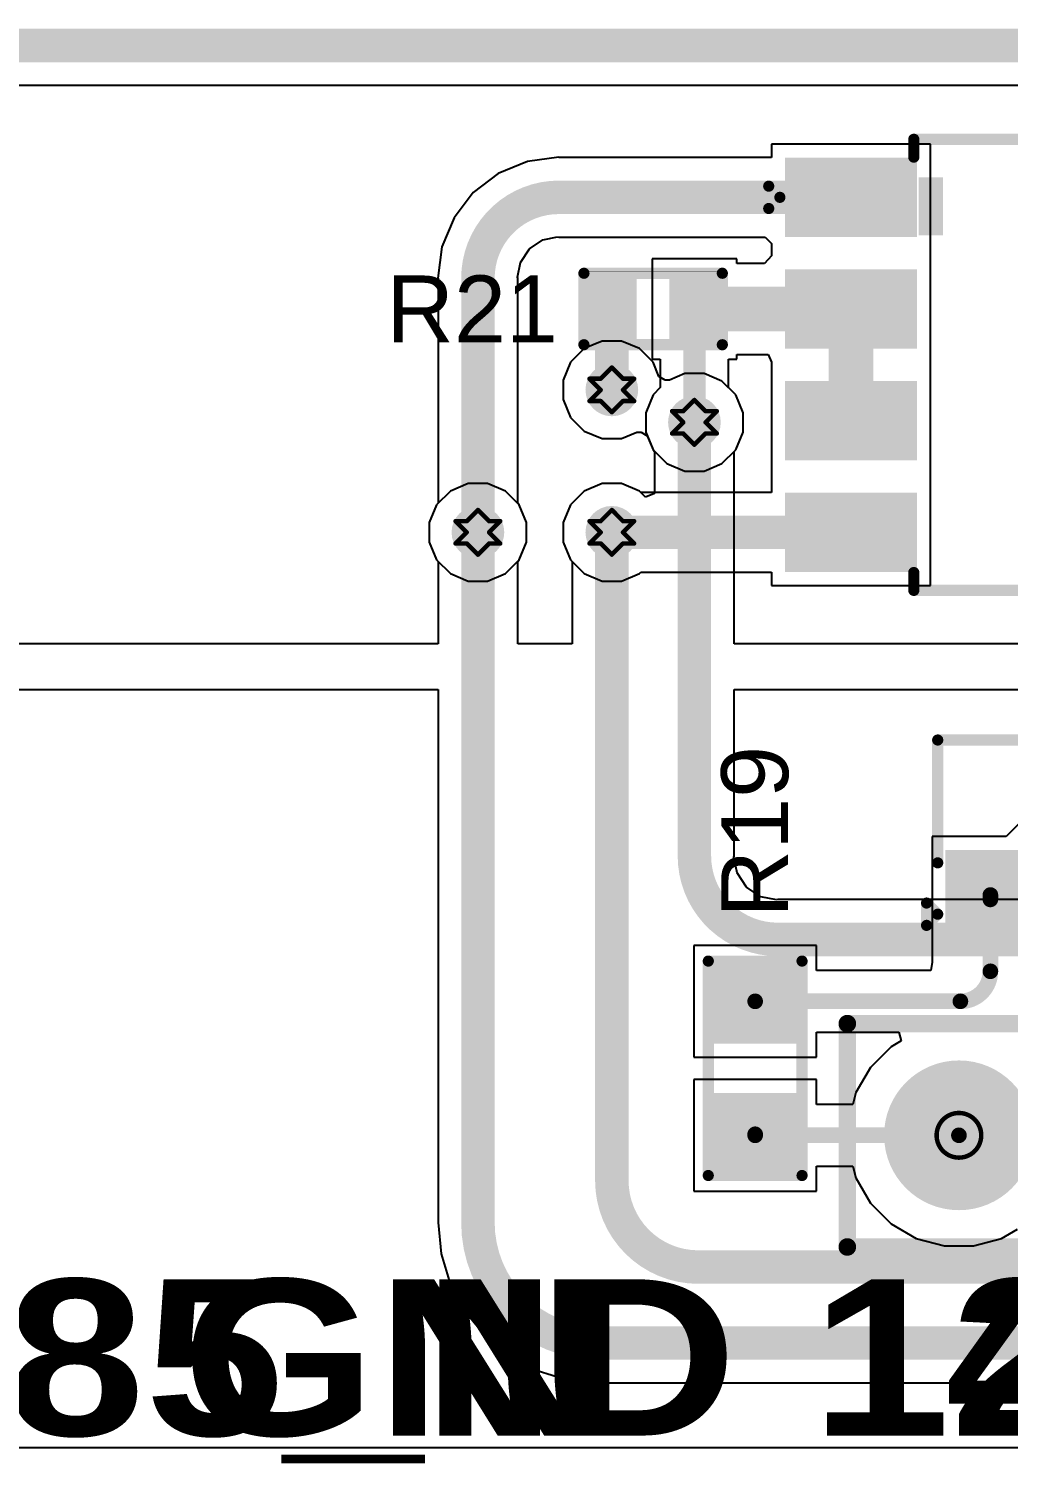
# Model space of a CAD drawing. Header units: inches. Extents: x -25 to 209, y 65 to 158.
# Drawn here: x 6.14 to 17.29, y 79.33 to 95.64 of the extents above; entities that cross this region are included whole.
import ezdxf

# ---------------------------------------------------------------- set-up
doc = ezdxf.new("R2010")
doc.units = ezdxf.units.IN
for name, color, linetype in [('Bottom Layer', 5, 'Continuous'), ('Bottom Solder', 6, 'Continuous'), ('Drill Drawing', 1, 'Continuous'), ('Multi-Layer', 9, 'Continuous'), ('Pad Holes', 156, 'Continuous'), ('Top Layer', 1, 'Continuous'), ('Top Overlay', 2, 'Continuous'), ('Top Paste', 8, 'Continuous'), ('Top Solder', 216, 'Continuous'), ('Via Holes', 16, 'Continuous')]:
    doc.layers.add(name, color=color, linetype=linetype)
doc.styles.add('Arial', font='', dxfattribs={"height": 0.2})
doc.styles.add('Arial Black_Bold', font='', dxfattribs={"height": 0.2})
doc.styles.get('Arial').set_extended_font_data('Arial')
doc.styles.get('Arial Black_Bold').set_extended_font_data('Arial Black', bold=True)

# ---------------------------------------------------------------- blocks, each defined once
blk = doc.blocks.new('SOP_8_17')
at = {"layer": 'Top Layer'}
for points in [[(-3.39999955, 2.25500057), (-2.09999961, 2.25500057), (-2.09999961, 1.55499943), (-3.39999955, 1.55499943)], [(2.09999961, 2.25500057), (3.39999955, 2.25500057), (3.39999955, 1.55499943), (2.09999961, 1.55499943)], [(-3.39999955, 0.98500057), (-2.09999961, 0.98500057), (-2.09999961, 0.28499943), (-3.39999955, 0.28499943)], [(2.09999961, 0.98500057), (3.39999955, 0.98500057), (3.39999955, 0.28499943), (2.09999961, 0.28499943)], [(-3.39999955, -0.28499943), (-2.09999961, -0.28499943), (-2.09999961, -0.98500057), (-3.39999955, -0.98500057)], [(2.09999961, -0.28499943), (3.39999955, -0.28499943), (3.39999955, -0.98500057), (2.09999961, -0.98500057)], [(-3.39999955, -1.55499943), (-2.09999961, -1.55499943), (-2.09999961, -2.25500057), (-3.39999955, -2.25500057)], [(2.09999961, -1.55499943), (3.39999955, -1.55499943), (3.39999955, -2.25500057), (2.09999961, -2.25500057)]]:
    blk.add_hatch(color=1, dxfattribs=at).paths.add_polyline_path(points)
at = {"layer": 'Top Overlay'}
blk.add_hatch(color=2, dxfattribs=at).paths.add_polyline_path([(-1.98120254, 1.4732), (-1.70180254, 1.4732), (-1.70180254, 2.1336), (-1.98120254, 2.1336)])
at = {"layer": 'Top Paste'}
for points in [[(-3.39999955, 2.25500057), (-2.09999961, 2.25500057), (-2.09999961, 1.55499943), (-3.39999955, 1.55499943)], [(2.09999961, 2.25500057), (3.39999955, 2.25500057), (3.39999955, 1.55499943), (2.09999961, 1.55499943)], [(-3.39999955, 0.98500057), (-2.09999961, 0.98500057), (-2.09999961, 0.28499943), (-3.39999955, 0.28499943)], [(2.09999961, 0.98500057), (3.39999955, 0.98500057), (3.39999955, 0.28499943), (2.09999961, 0.28499943)], [(-3.39999955, -0.28499943), (-2.09999961, -0.28499943), (-2.09999961, -0.98500057), (-3.39999955, -0.98500057)], [(2.09999961, -0.28499943), (3.39999955, -0.28499943), (3.39999955, -0.98500057), (2.09999961, -0.98500057)], [(-3.39999955, -1.55499943), (-2.09999961, -1.55499943), (-2.09999961, -2.25500057), (-3.39999955, -2.25500057)], [(2.09999961, -1.55499943), (3.39999955, -1.55499943), (3.39999955, -2.25500057), (2.09999961, -2.25500057)]]:
    blk.add_hatch(color=8, dxfattribs=at).paths.add_polyline_path(points)
at = {"layer": 'Top Solder'}
for points in [[(-3.501599549999999, 2.35660057), (-1.99839961, 2.35660057), (-1.99839961, 1.45339943), (-3.501599549999999, 1.45339943)], [(1.99839961, 2.35660057), (3.501599549999999, 2.35660057), (3.501599549999999, 1.45339943), (1.99839961, 1.45339943)], [(-3.501599549999999, 1.08660057), (-1.99839961, 1.08660057), (-1.99839961, 0.18339943), (-3.501599549999999, 0.18339943)], [(1.99839961, 1.08660057), (3.501599549999999, 1.08660057), (3.501599549999999, 0.18339943), (1.99839961, 0.18339943)], [(-3.501599549999999, -0.18339943), (-1.99839961, -0.18339943), (-1.99839961, -1.08660057), (-3.501599549999999, -1.08660057)], [(1.99839961, -0.18339943), (3.501599549999999, -0.18339943), (3.501599549999999, -1.08660057), (1.99839961, -1.08660057)], [(-3.501599549999999, -1.45339943), (-1.99839961, -1.45339943), (-1.99839961, -2.35660057), (-3.501599549999999, -2.35660057)], [(1.99839961, -1.45339943), (3.501599549999999, -1.45339943), (3.501599549999999, -2.35660057), (1.99839961, -2.35660057)]]:
    blk.add_hatch(color=216, dxfattribs=at).paths.add_polyline_path(points)
at = {"layer": 'Top Overlay', "const_width": 0.127}
for points in [[(-2.03559918, 2.5654), (2.02840082, 2.5654)], [(-2.03559918, 2.3622), (-2.03559918, 2.5654)], [(2.02840082, 2.3622), (2.02840082, 2.5654)], [(-3.68659918, 2.032), (-3.55959918, 1.90500254)], [(-3.68659918, 1.778), (-3.68659918, 2.032)], [(-3.68659918, 1.778), (-3.55959918, 1.90500254)], [(-2.03559918, -2.5654), (-2.03559918, -2.3622)], [(2.02840082, -2.5654), (2.02840082, -2.3622)], [(-2.03559918, -2.5654), (2.02840082, -2.5654)]]:
    blk.add_lwpolyline(points, dxfattribs=at)
at = {"layer": 'Top Overlay', "const_width": 0.0635}
for points in [[(-2.06734918, 2.5654, 1), (-2.00384918, 2.5654, 1)], [(-2.06734918, 2.5654, 1), (-2.00384918, 2.5654, 1)], [(1.99665082, 2.5654, 1), (2.06015082, 2.5654, 1)], [(1.99665082, 2.5654, 1), (2.06015082, 2.5654, 1)], [(-2.06734918, 2.3622, 1), (-2.00384918, 2.3622, 1)], [(1.99665082, 2.3622, 1), (2.06015082, 2.3622, 1)], [(-3.71834918, 2.032, 1), (-3.65484918, 2.032, 1)], [(-3.71834918, 2.032, 1), (-3.65484918, 2.032, 1)], [(-3.59134918, 1.90500254, 1), (-3.52784918, 1.90500254, 1)], [(-3.59134918, 1.90500254, 1), (-3.52784918, 1.90500254, 1)], [(-3.71834918, 1.778, 1), (-3.65484918, 1.778, 1)], [(-3.71834918, 1.778, 1), (-3.65484918, 1.778, 1)], [(-2.06734918, -2.3622, 1), (-2.00384918, -2.3622, 1)], [(1.99665082, -2.3622, 1), (2.06015082, -2.3622, 1)], [(-2.06734918, -2.5654, 1), (-2.00384918, -2.5654, 1)], [(-2.06734918, -2.5654, 1), (-2.00384918, -2.5654, 1)], [(1.99665082, -2.5654, 1), (2.06015082, -2.5654, 1)], [(1.99665082, -2.5654, 1), (2.06015082, -2.5654, 1)]]:
    blk.add_lwpolyline(points, format="xyb", close=True, dxfattribs=at)
blk = doc.blocks.new('R___0402_37')
at = {"layer": 'Top Layer'}
for points in [[(-0.6985, -0.3175), (-0.6985, 0.3175), (-0.2412999999999999, 0.3175), (-0.2413, -0.3175)], [(0.24130254, -0.3175), (0.24130254, 0.3175), (0.6985025399999999, 0.3175), (0.6985025399999999, -0.3175)]]:
    blk.add_hatch(color=1, dxfattribs=at).paths.add_polyline_path(points)
at = {"layer": 'Top Paste'}
for points in [[(-0.6985, -0.3175), (-0.6985, 0.3175), (-0.2412999999999999, 0.3175), (-0.2413, -0.3175)], [(0.24130254, -0.3175), (0.24130254, 0.3175), (0.6985025399999999, 0.3175), (0.6985025399999999, -0.3175)]]:
    blk.add_hatch(color=8, dxfattribs=at).paths.add_polyline_path(points)
at = {"layer": 'Top Solder'}
for points in [[(-0.75350116, -0.37250116), (-0.75350116, 0.37250116), (-0.1862988399999999, 0.37250116), (-0.18629884, -0.37250116)], [(0.18630138, -0.37250116), (0.18630138, 0.37250116), (0.7535037, 0.37250116), (0.7535037, -0.37250116)]]:
    blk.add_hatch(color=216, dxfattribs=at).paths.add_polyline_path(points)
at = {"layer": 'Top Overlay'}
for points, const_width in [([(0.7874, 0.4064), (-0.7874, 0.4064)], 0.127), ([(-0.7874, 0.4064), (-0.7874, -0.4064)], 0.127), ([(0.7874, 0.4064), (0.7874, -0.4064)], 0.127), ([(0.7874, -0.4064), (-0.7874, -0.4064)], 0.127), ([(0.8128, -0.4318), (-0.8127974599999999, -0.4318)], 0.0032258)]:
    blk.add_lwpolyline(points, dxfattribs=dict(at, const_width=const_width))
for points, const_width in [([(-0.8191499999999999, 0.4064, 1), (-0.7556499999999999, 0.4064, 1)], 0.0635), ([(-0.8191499999999999, 0.4064, 1), (-0.7556499999999999, 0.4064, 1)], 0.0635), ([(0.7556499999999999, 0.4064, 1), (0.8191499999999999, 0.4064, 1)], 0.0635), ([(0.7556499999999999, 0.4064, 1), (0.8191499999999999, 0.4064, 1)], 0.0635), ([(-0.8191499999999999, -0.4064, 1), (-0.7556499999999999, -0.4064, 1)], 0.0635), ([(-0.8191499999999999, -0.4064, 1), (-0.7556499999999999, -0.4064, 1)], 0.0635), ([(-0.8136026399999999, -0.4318, 1), (-0.81199228, -0.4318, 1)], 0.0016129), ([(0.7556499999999999, -0.4064, 1), (0.8191499999999999, -0.4064, 1)], 0.0635), ([(0.7556499999999999, -0.4064, 1), (0.8191499999999999, -0.4064, 1)], 0.0635), ([(0.8119948199999999, -0.4318, 1), (0.81360518, -0.4318, 1)], 0.0016129)]:
    blk.add_lwpolyline(points, format="xyb", close=True, dxfattribs=dict(at, const_width=const_width))
blk = doc.blocks.new('R___0603_39')
at = {"layer": 'Top Layer'}
for points in [[(-0.3809999999999999, 0.4445), (-0.3809999999999999, -0.4445), (-1.143, -0.4445), (-1.143, 0.4445)], [(1.143, 0.4445), (1.143, -0.4445), (0.3809999999999999, -0.4445), (0.3809999999999999, 0.4445)]]:
    blk.add_hatch(color=1, dxfattribs=at).paths.add_polyline_path(points)
at = {"layer": 'Top Paste'}
for points in [[(-0.3809999999999999, 0.4445), (-0.3809999999999999, -0.4445), (-1.143, -0.4445), (-1.143, 0.4445)], [(1.143, 0.4445), (1.143, -0.4445), (0.3809999999999999, -0.4445), (0.3809999999999999, 0.4445)]]:
    blk.add_hatch(color=8, dxfattribs=at).paths.add_polyline_path(points)
at = {"layer": 'Top Solder'}
for points in [[(-0.2794, 0.5460999999999999), (-0.2794, -0.5460999999999999), (-1.2446, -0.5460999999999999), (-1.2446, 0.5460999999999999)], [(1.2446, 0.5460999999999999), (1.2446, -0.5460999999999999), (0.2794, -0.5460999999999999), (0.2794, 0.5460999999999999)]]:
    blk.add_hatch(color=216, dxfattribs=at).paths.add_polyline_path(points)
at = {"layer": 'Top Overlay', "const_width": 0.127}
for points in [[(1.2192, 0.5334), (-1.2192, 0.5334)], [(-1.2192, -0.5334), (-1.2192, 0.5334)], [(1.2192, -0.5334), (1.2192, 0.5334)], [(1.2192, -0.5334), (-1.2192, -0.5334)]]:
    blk.add_lwpolyline(points, dxfattribs=at)
at = {"layer": 'Top Overlay', "const_width": 0.0635}
for points in [[(-1.25095, 0.5334, 1), (-1.18745, 0.5334, 1)], [(-1.25095, 0.5334, 1), (-1.18745, 0.5334, 1)], [(1.18745, 0.5334, 1), (1.25095, 0.5334, 1)], [(1.18745, 0.5334, 1), (1.25095, 0.5334, 1)], [(-1.25095, -0.5334, 1), (-1.18745, -0.5334, 1)], [(-1.25095, -0.5334, 1), (-1.18745, -0.5334, 1)], [(1.18745, -0.5334, 1), (1.25095, -0.5334, 1)], [(1.18745, -0.5334, 1), (1.25095, -0.5334, 1)]]:
    blk.add_lwpolyline(points, format="xyb", close=True, dxfattribs=at)
blk = doc.blocks.new('HDR1X2__63')
at = {"layer": 'Bottom Layer'}
blk.add_hatch(color=5, dxfattribs=at).paths.add_polyline_path([(-0.74999977, 0.74999977), (0.74999977, 0.74999977), (0.74999977, -0.74999977), (-0.74999977, -0.74999977)])
h = blk.add_hatch(color=5, dxfattribs=at)
edge = h.paths.add_edge_path()
edge.add_arc((2.54, 0), 0.7499985, 0, 360)
at = {"layer": 'Bottom Solder'}
blk.add_hatch(color=6, dxfattribs=at).paths.add_polyline_path([(-0.85159977, 0.85159977), (0.85159977, 0.85159977), (0.85159977, -0.85159977), (-0.85159977, -0.85159977)])
h = blk.add_hatch(color=6, dxfattribs=at)
edge = h.paths.add_edge_path()
edge.add_arc((2.54, 0), 0.8515985, 0, 360)
at = {"layer": 'Multi-Layer'}
blk.add_hatch(color=9, dxfattribs=at).paths.add_polyline_path([(-0.74999977, 0.74999977), (0.74999977, 0.74999977), (0.74999977, -0.74999977), (-0.74999977, -0.74999977)])
h = blk.add_hatch(color=9, dxfattribs=at)
edge = h.paths.add_edge_path()
edge.add_arc((2.54, 0), 0.7499985, 0, 360)
at = {"layer": 'Pad Holes'}
h = blk.add_hatch(color=7, dxfattribs=at)
edge = h.paths.add_edge_path()
edge.add_arc((0, 0), 0.4499991, 0, 360)
h = blk.add_hatch(color=7, dxfattribs=at)
edge = h.paths.add_edge_path()
edge.add_arc((2.54, 0), 0.4499991, 0, 360)
at = {"layer": 'Top Layer'}
blk.add_hatch(color=1, dxfattribs=at).paths.add_polyline_path([(-0.74999977, 0.74999977), (0.74999977, 0.74999977), (0.74999977, -0.74999977), (-0.74999977, -0.74999977)])
h = blk.add_hatch(color=1, dxfattribs=at)
edge = h.paths.add_edge_path()
edge.add_arc((2.54, 0), 0.7499985, 0, 360)
at = {"layer": 'Top Solder'}
blk.add_hatch(color=216, dxfattribs=at).paths.add_polyline_path([(-0.85159977, 0.85159977), (0.85159977, 0.85159977), (0.85159977, -0.85159977), (-0.85159977, -0.85159977)])
h = blk.add_hatch(color=216, dxfattribs=at)
edge = h.paths.add_edge_path()
edge.add_arc((2.54, 0), 0.8515985, 0, 360)
at = {"layer": 'Top Overlay', "const_width": 0.1999996}
for points in [[(3.81, 1.27), (-1.27, 1.27)], [(-1.27, 1.27), (-1.27, -1.27)], [(3.81, 1.27), (3.81, -1.27)], [(3.81, -1.27), (-1.27, -1.27)]]:
    blk.add_lwpolyline(points, dxfattribs=at)
at = {"layer": 'Top Overlay', "const_width": 0.0999998}
for points in [[(-1.3199999, 1.27, 1), (-1.2200001, 1.27, 1)], [(-1.3199999, 1.27, 1), (-1.2200001, 1.27, 1)], [(3.7600001, 1.27, 1), (3.8599999, 1.27, 1)], [(3.7600001, 1.27, 1), (3.8599999, 1.27, 1)], [(-1.3199999, -1.27, 1), (-1.2200001, -1.27, 1)], [(-1.3199999, -1.27, 1), (-1.2200001, -1.27, 1)], [(3.7600001, -1.27, 1), (3.8599999, -1.27, 1)], [(3.7600001, -1.27, 1), (3.8599999, -1.27, 1)]]:
    blk.add_lwpolyline(points, format="xyb", close=True, dxfattribs=at)
blk = doc.blocks.new('SOT_23_66')
at = {"layer": 'Top Layer'}
for points in [[(-0.41000045, 1.46000089), (0.41000045, 1.46000089), (0.41000045, 0.54000019), (-0.41000045, 0.54000019)], [(-1.36000109, -0.54000019), (-0.54000019, -0.54000019), (-0.54000019, -1.46000089), (-1.36000109, -1.46000089)], [(0.54000019, -0.54000019), (1.36000109, -0.54000019), (1.36000109, -1.46000089), (0.54000019, -1.46000089)]]:
    blk.add_hatch(color=1, dxfattribs=at).paths.add_polyline_path(points)
at = {"layer": 'Top Paste'}
for points in [[(-0.41000045, 1.46000089), (0.41000045, 1.46000089), (0.41000045, 0.54000019), (-0.41000045, 0.54000019)], [(-1.36000109, -0.54000019), (-0.54000019, -0.54000019), (-0.54000019, -1.46000089), (-1.36000109, -1.46000089)], [(0.54000019, -0.54000019), (1.36000109, -0.54000019), (1.36000109, -1.46000089), (0.54000019, -1.46000089)]]:
    blk.add_hatch(color=8, dxfattribs=at).paths.add_polyline_path(points)
at = {"layer": 'Top Solder'}
for points in [[(-0.51160045, 1.56160089), (0.51160045, 1.56160089), (0.51160045, 0.43840019), (-0.51160045, 0.43840019)], [(-1.46160109, -0.43840019), (-0.43840019, -0.43840019), (-0.43840019, -1.56160089), (-1.46160109, -1.56160089)], [(0.43840019, -0.43840019), (1.46160109, -0.43840019), (1.46160109, -1.56160089), (0.43840019, -1.56160089)]]:
    blk.add_hatch(color=216, dxfattribs=at).paths.add_polyline_path(points)
at = {"layer": 'Top Overlay', "const_width": 0.127}
for points in [[(-1.5494, -0.5841999999999999), (-1.5494, 0.8128)], [(-1.5494, 0.8128), (-0.5588, 0.8128)], [(0.5588, 0.8128), (1.5494, 0.8128)], [(1.5494, -0.5841999999999999), (1.5494, 0.8128)], [(-0.3302, -0.7874), (0.3302, -0.7874)], [(-1.6764, -1.0414), (-1.5494, -1.1684)], [(-1.6764, -1.2954), (-1.6764, -1.0414)], [(-1.6764, -1.2954), (-1.5494, -1.1684)]]:
    blk.add_lwpolyline(points, dxfattribs=at)
at = {"layer": 'Top Overlay', "const_width": 0.0635}
for points in [[(-1.58115, 0.8128, 1), (-1.51765, 0.8128, 1)], [(-1.58115, 0.8128, 1), (-1.51765, 0.8128, 1)], [(-0.5905499999999999, 0.8128, 1), (-0.52705, 0.8128, 1)], [(0.52705, 0.8128, 1), (0.5905499999999999, 0.8128, 1)], [(1.51765, 0.8128, 1), (1.58115, 0.8128, 1)], [(1.51765, 0.8128, 1), (1.58115, 0.8128, 1)], [(-1.58115, -0.5841999999999999, 1), (-1.51765, -0.5841999999999999, 1)], [(1.51765, -0.5841999999999999, 1), (1.58115, -0.5841999999999999, 1)], [(-0.36195, -0.7874, 1), (-0.29845, -0.7874, 1)], [(0.29845, -0.7874, 1), (0.36195, -0.7874, 1)], [(-1.70815, -1.0414, 1), (-1.64465, -1.0414, 1)], [(-1.70815, -1.0414, 1), (-1.64465, -1.0414, 1)], [(-1.58115, -1.1684, 1), (-1.51765, -1.1684, 1)], [(-1.58115, -1.1684, 1), (-1.51765, -1.1684, 1)], [(-1.70815, -1.2954, 1), (-1.64465, -1.2954, 1)], [(-1.70815, -1.2954, 1), (-1.64465, -1.2954, 1)]]:
    blk.add_lwpolyline(points, format="xyb", close=True, dxfattribs=at)

msp = doc.modelspace()

# ---------------------------------------------------------------- hatches: boundary and pattern name
at = {"layer": 'Bottom Layer'}
h = msp.add_hatch(color=5, dxfattribs=at)
edge = h.paths.add_edge_path()
edge.add_arc((12.77619746, 91.53598659999999), 0.2999994, 0, 360)
h = msp.add_hatch(color=5, dxfattribs=at)
edge = h.paths.add_edge_path()
edge.add_arc((13.71593904, 91.16670108), 0.2999994, 0, 360)
h = msp.add_hatch(color=5, dxfattribs=at)
edge = h.paths.add_edge_path()
edge.add_arc((11.2522, 89.91598476), 0.2999994, 0, 360)
h = msp.add_hatch(color=5, dxfattribs=at)
edge = h.paths.add_edge_path()
edge.add_arc((12.7762, 89.916), 0.2999994, 0, 360)
at = {"layer": 'Top Layer'}
h = msp.add_hatch(color=1, dxfattribs=at)
edge = h.paths.add_edge_path()
edge.add_arc((12.77619746, 91.53598659999999), 0.2999994, 0, 360)
h = msp.add_hatch(color=1, dxfattribs=at)
edge = h.paths.add_edge_path()
edge.add_arc((13.71593904, 91.16670108), 0.2999994, 0, 360)
h = msp.add_hatch(color=1, dxfattribs=at)
edge = h.paths.add_edge_path()
edge.add_arc((11.2522, 89.91598476), 0.2999994, 0, 360)
h = msp.add_hatch(color=1, dxfattribs=at)
edge = h.paths.add_edge_path()
edge.add_arc((12.7762, 89.916), 0.2999994, 0, 360)
at = {"layer": 'Via Holes'}
h = msp.add_hatch(color=7, dxfattribs=at)
edge = h.paths.add_edge_path()
edge.add_arc((12.77619746, 91.53598659999999), 0.1499997, 0, 360)
h = msp.add_hatch(color=7, dxfattribs=at)
edge = h.paths.add_edge_path()
edge.add_arc((13.71593904, 91.16670108), 0.1499997, 0, 360)
h = msp.add_hatch(color=7, dxfattribs=at)
edge = h.paths.add_edge_path()
edge.add_arc((11.2522, 89.91598476), 0.1499997, 0, 360)
h = msp.add_hatch(color=7, dxfattribs=at)
edge = h.paths.add_edge_path()
edge.add_arc((12.7762, 89.916), 0.1499997, 0, 360)

# ---------------------------------------------------------------- linework, layer by layer
at = {"layer": 'Bottom Layer'}
for p, q in [((2.239899, 95.000318), (12.04781436, 95.000318)), ((12.04781436, 95.000318), (12.04781436, 95.00018591999999)), ((12.04781436, 95.00018591999999), (23.07120862, 95.00024687999999)), ((12.66599956, 92.089986), (12.462383, 92.00564529999998)), ((12.88639536, 92.089986), (12.66599956, 92.089986)), ((13.09001192, 92.00564529999998), (12.88639536, 92.089986)), ((12.462383, 92.00564529999998), (12.30653876, 91.84980105999999)), ((13.24585616, 91.84980105999999), (13.09001192, 92.00564529999998)), ((12.30653876, 91.84980105999999), (12.22219806, 91.6461845)), ((13.31205618, 91.68997918), (13.24585616, 91.84980105999999)), ((13.60574114, 91.72070047999999), (13.43092564, 91.64829015999999)), ((13.82613694, 91.72070047999999), (13.60574114, 91.72070047999999)), ((14.0297535, 91.63635977999999), (13.82613694, 91.72070047999999)), ((12.22219806, 91.6461845), (12.22219806, 91.4257887)), ((13.3837426, 91.64730463999999), (13.31205618, 91.68997918)), ((13.43092564, 91.64829015999999), (13.3837426, 91.64730463999999)), ((14.18559774, 91.48051554), (14.0297535, 91.63635977999999)), ((12.22219806, 91.4257887), (12.30653876, 91.22217213999998)), ((14.26993844, 91.27689898), (14.18559774, 91.48051554)), ((12.30653876, 91.22217213999998), (12.462383, 91.06632789999999)), ((14.26993844, 91.05650317999999), (14.26993844, 91.27689898)), ((12.462383, 91.06632789999999), (12.66599956, 90.98198719999999)), ((12.88639536, 90.98198719999999), (13.06121086, 91.05439752)), ((13.06121086, 91.05439752), (13.1083939, 91.05538304)), ((13.1083939, 91.05538304), (13.18008032, 91.0127085)), ((14.18559774, 90.85288661999999), (14.26993844, 91.05650317999999)), ((12.66599956, 90.98198719999999), (12.88639536, 90.98198719999999)), ((13.18008032, 91.0127085), (13.24628034, 90.85288661999999)), ((13.24628034, 90.85288661999999), (13.26273192, 90.83643503999998)), ((13.26273192, 90.83643503999998), (13.26273192, 90.3566265)), ((14.16914616, 90.83643503999998), (14.18559774, 90.85288661999999)), ((14.16914616, 88.646), (14.16914616, 90.83643503999998)), ((11.1420021, 90.46998416), (10.93838554, 90.38564346)), ((11.3623979, 90.46998416), (11.1420021, 90.46998416)), ((11.56601446, 90.38564346), (11.3623979, 90.46998416)), ((12.6660021, 90.46999939999999), (12.46238554, 90.3856587)), ((12.8863979, 90.46999939999999), (12.6660021, 90.46999939999999)), ((13.09001446, 90.3856587), (12.8863979, 90.46999939999999)), ((10.93838554, 90.38564346), (10.7825413, 90.22979922)), ((11.7218587, 90.22979922), (11.56601446, 90.38564346)), ((12.46238554, 90.3856587), (12.3065413, 90.22981446)), ((13.16113192, 90.31454124), (13.09001446, 90.3856587)), ((13.26273192, 90.3566265), (13.16113192, 90.31454124)), ((10.7825413, 90.22979922), (10.6982006, 90.02618265999999)), ((11.8061994, 90.02618265999999), (11.7218587, 90.22979922)), ((12.3065413, 90.22981446), (12.2222006, 90.02619789999999)), ((10.6982006, 90.02618265999999), (10.6982006, 89.80578686)), ((11.8061994, 89.80578686), (11.8061994, 90.02618265999999)), ((12.2222006, 90.02619789999999), (12.2222006, 89.8058021)), ((10.6982006, 89.80578686), (10.7825413, 89.6021703)), ((11.7218587, 89.6021703), (11.8061994, 89.80578686)), ((12.2222006, 89.8058021), (12.3065413, 89.60218554)), ((10.7825413, 89.6021703), (10.79899288, 89.58571872)), ((10.79899288, 89.58571872), (10.79899288, 88.646)), ((11.70540712, 89.58571872), (11.7218587, 89.6021703)), ((11.70540712, 88.646), (11.70540712, 89.58571872)), ((12.3065413, 89.60218554), (12.32299288, 89.58573396)), ((12.32299288, 89.58573396), (12.32299288, 88.646)), ((10.79899288, 88.646), (-10.43942032, 88.646)), ((12.32299288, 88.646), (11.70540712, 88.646)), ((55.65138475999999, 88.64599745999999), (14.16914616, 88.646)), ((-10.43939492, 88.12804828), (10.79899288, 88.12804828)), ((10.79899288, 88.12804828), (10.79899288, 82.06739999999999)), ((14.16914616, 86.234651), (14.16914616, 88.12804828)), ((14.16914616, 88.12804828), (55.65136443999999, 88.12804573999999)), ((14.16632676, 86.22047526), (14.16914616, 86.234651)), ((14.20165562, 86.04285814), (14.16632676, 86.22047526)), ((14.3102965, 85.88026511999999), (14.20165562, 86.04285814)), ((14.47288952, 85.77162424), (14.3102965, 85.88026511999999)), ((14.65050664, 85.73629538), (14.47288952, 85.77162424)), ((14.66467984, 85.73911478), (14.65050664, 85.73629538)), ((67.3872033, 85.73911478), (14.66467984, 85.73911478)), ((10.79899288, 82.06739999999999), (10.7989116, 82.06739999999999)), ((10.7989116, 82.06739999999999), (10.8339763, 81.7113809)), ((10.8339763, 81.7113809), (10.9378242, 81.36904478)), ((10.9378242, 81.36904478), (11.10645988, 81.0535463)), ((11.10645988, 81.0535463), (11.33340888, 80.77700888)), ((11.33340888, 80.77700888), (11.6099463, 80.55005987999999)), ((11.6099463, 80.55005987999999), (11.92544478, 80.3814242)), ((11.92544478, 80.3814242), (12.2677809, 80.27757629999999)), ((12.2677809, 80.27757629999999), (12.6238, 80.2425116)), ((12.6238, 80.2425116), (12.6238, 80.24259288)), ((12.6238, 80.24259288), (22.68369606, 80.24259288))]:
    msp.add_line(p, q, dxfattribs=at)
at = {"layer": 'Bottom Layer', "const_width": 0.3809999999999999}
for points in [[(-6.102819899999999, 95.45352512), (67.29568963999999, 95.45352512)], [(13.71593904, 86.234651), (13.71593904, 91.16670108)], [(11.2522, 82.06739999999999), (11.2522, 89.93831136)], [(12.7762, 82.54294388), (12.7762, 89.916)], [(14.66467984, 85.28590765999999), (67.7174668, 85.28590765999999)], [(13.75974388, 81.5594), (22.17529728, 81.5594)], [(12.6238, 80.69579999999999), (22.68369606, 80.69579999999999)]]:
    msp.add_lwpolyline(points, dxfattribs=at)
at = {"layer": 'Bottom Layer', "const_width": 0.1905}
for points in [[(13.62068904, 91.16670108, 1), (13.81118904, 91.16670108, 1)], [(11.15695, 89.93831136, 1), (11.34745, 89.93831136, 1)], [(12.68095, 89.916, 1), (12.87145, 89.916, 1)], [(13.6206865, 86.234651, 1), (13.8111865, 86.234651, 1)], [(13.62068904, 86.234651, 1), (13.81118904, 86.234651, 1)], [(14.56942984, 85.28590765999999, 1), (14.75992984, 85.28590765999999, 1)], [(14.56942984, 85.28590512, 1), (14.75992984, 85.28590512, 1)], [(12.68095, 82.54294388, 1), (12.87145, 82.54294388, 1)], [(12.68095, 82.54294388, 1), (12.87145, 82.54294388, 1)], [(11.15695, 82.06739999999999, 1), (11.34745, 82.06739999999999, 1)], [(11.15695, 82.06739999999999, 1), (11.34745, 82.06739999999999, 1)], [(13.66449388, 81.5594, 1), (13.85499388, 81.5594, 1)], [(13.66449388, 81.5594, 1), (13.85499388, 81.5594, 1)], [(12.52855, 80.69579999999999, 1), (12.71905, 80.69579999999999, 1)], [(12.52855, 80.69579999999999, 1), (12.71905, 80.69579999999999, 1)]]:
    msp.add_lwpolyline(points, format="xyb", close=True, dxfattribs=at)
at = {"layer": 'Bottom Layer', "const_width": 0.3809999999999999}
for points in [[(14.66467984, 85.28590512, -0.4142143465145489), (13.7159365, 86.234651)], [(13.75974388, 81.5594, -0.4142135623730951), (12.7762, 82.54294388)], [(12.6238, 80.69579999999999, -0.4142135623730951), (11.2522, 82.06739999999999)]]:
    msp.add_lwpolyline(points, format="xyb", dxfattribs=at)
at = {"layer": 'Drill Drawing', "const_width": 0.0508}
for points in [[(12.64919746, 91.6629866), (12.77619746, 91.78998659999999)], [(12.77619746, 91.78998659999999), (12.90319746, 91.6629866)], [(12.52219746, 91.6629866), (12.64919746, 91.53598659999999)], [(12.52219746, 91.6629866), (12.64919746, 91.6629866)], [(12.52219746, 91.40898659999999), (12.64919746, 91.53598659999999)], [(12.90319746, 91.6629866), (13.03019746, 91.6629866)], [(12.90319746, 91.53598659999999), (13.03019746, 91.6629866)], [(12.90319746, 91.53598659999999), (13.03019746, 91.40898659999999)], [(12.52219746, 91.40898659999999), (12.64919746, 91.40898659999999)], [(12.64919746, 91.40898659999999), (12.77619746, 91.2819866)], [(12.77619746, 91.2819866), (12.90319746, 91.40898659999999)], [(12.90319746, 91.40898659999999), (13.03019746, 91.40898659999999)], [(13.58893904, 91.29370108), (13.71593904, 91.42070108)], [(13.71593904, 91.42070108), (13.84293904, 91.29370108)], [(13.46193904, 91.29370108), (13.58893904, 91.16670108)], [(13.46193904, 91.29370108), (13.58893904, 91.29370108)], [(13.84293904, 91.29370108), (13.96993904, 91.29370108)], [(13.84293904, 91.16670108), (13.96993904, 91.29370108)], [(13.46193904, 91.03970108), (13.58893904, 91.16670108)], [(13.46193904, 91.03970108), (13.58893904, 91.03970108)], [(13.58893904, 91.03970108), (13.71593904, 90.91270107999999)], [(13.71593904, 90.91270107999999), (13.84293904, 91.03970108)], [(13.84293904, 91.16670108), (13.96993904, 91.03970108)], [(13.84293904, 91.03970108), (13.96993904, 91.03970108)], [(10.9982, 90.04298476), (11.1252, 89.91598476)], [(10.9982, 90.04298476), (11.1252, 90.04298476)], [(11.1252, 90.04298476), (11.2522, 90.16998475999999)], [(11.2522, 90.16998475999999), (11.3792, 90.04298476)], [(11.3792, 90.04298476), (11.5062, 90.04298476)], [(11.3792, 89.91598476), (11.5062, 90.04298476)], [(12.5222, 90.04299999999999), (12.6492, 89.916)], [(12.5222, 90.04299999999999), (12.6492, 90.04299999999999)], [(12.6492, 90.04299999999999), (12.7762, 90.16999999999999)], [(12.7762, 90.16999999999999), (12.9032, 90.04299999999999)], [(12.9032, 90.04299999999999), (13.0302, 90.04299999999999)], [(12.9032, 89.916), (13.0302, 90.04299999999999)], [(10.9982, 89.78898475999999), (11.1252, 89.91598476)], [(11.3792, 89.91598476), (11.5062, 89.78898475999999)], [(12.5222, 89.789), (12.6492, 89.916)], [(12.9032, 89.916), (13.0302, 89.789)], [(10.9982, 89.78898475999999), (11.1252, 89.78898475999999)], [(11.1252, 89.78898475999999), (11.2522, 89.66198476)], [(11.2522, 89.66198476), (11.3792, 89.78898475999999)], [(11.3792, 89.78898475999999), (11.5062, 89.78898475999999)], [(12.5222, 89.789), (12.6492, 89.789)], [(12.6492, 89.789), (12.7762, 89.66199999999999)], [(12.7762, 89.66199999999999), (12.9032, 89.789)], [(12.9032, 89.789), (13.0302, 89.789)]]:
    msp.add_lwpolyline(points, dxfattribs=at)
at = {"layer": 'Drill Drawing'}
for points, const_width in [([(12.76349746, 91.78998659999999, 1), (12.78889746, 91.78998659999999, 1)], 0.0254), ([(12.76349746, 91.78998659999999, 1), (12.78889746, 91.78998659999999, 1)], 0.0254), ([(12.50949746, 91.6629866, 1), (12.53489746, 91.6629866, 1)], 0.0254), ([(12.50949746, 91.6629866, 1), (12.53489746, 91.6629866, 1)], 0.0254), ([(12.63649746, 91.6629866, 1), (12.66189746, 91.6629866, 1)], 0.0254), ([(12.63649746, 91.6629866, 1), (12.66189746, 91.6629866, 1)], 0.0254), ([(12.63649746, 91.53598659999999, 1), (12.66189746, 91.53598659999999, 1)], 0.0254), ([(12.63649746, 91.53598659999999, 1), (12.66189746, 91.53598659999999, 1)], 0.0254), ([(12.89049746, 91.6629866, 1), (12.91589746, 91.6629866, 1)], 0.0254), ([(12.89049746, 91.6629866, 1), (12.91589746, 91.6629866, 1)], 0.0254), ([(12.89049746, 91.53598659999999, 1), (12.91589746, 91.53598659999999, 1)], 0.0254), ([(12.89049746, 91.53598659999999, 1), (12.91589746, 91.53598659999999, 1)], 0.0254), ([(13.01749746, 91.6629866, 1), (13.04289746, 91.6629866, 1)], 0.0254), ([(13.01749746, 91.6629866, 1), (13.04289746, 91.6629866, 1)], 0.0254), ([(12.50949746, 91.40898659999999, 1), (12.53489746, 91.40898659999999, 1)], 0.0254), ([(12.50949746, 91.40898659999999, 1), (12.53489746, 91.40898659999999, 1)], 0.0254), ([(12.63649746, 91.40898659999999, 1), (12.66189746, 91.40898659999999, 1)], 0.0254), ([(12.63649746, 91.40898659999999, 1), (12.66189746, 91.40898659999999, 1)], 0.0254), ([(12.89049746, 91.40898659999999, 1), (12.91589746, 91.40898659999999, 1)], 0.0254), ([(12.89049746, 91.40898659999999, 1), (12.91589746, 91.40898659999999, 1)], 0.0254), ([(13.01749746, 91.40898659999999, 1), (13.04289746, 91.40898659999999, 1)], 0.0254), ([(13.01749746, 91.40898659999999, 1), (13.04289746, 91.40898659999999, 1)], 0.0254), ([(13.70323904, 91.42070108, 1), (13.72863904, 91.42070108, 1)], 0.0254), ([(13.70323904, 91.42070108, 1), (13.72863904, 91.42070108, 1)], 0.0254), ([(12.76349746, 91.2819866, 1), (12.78889746, 91.2819866, 1)], 0.0254), ([(12.76349746, 91.2819866, 1), (12.78889746, 91.2819866, 1)], 0.0254), ([(13.44923904, 91.29370108, 1), (13.47463904, 91.29370108, 1)], 0.0254), ([(13.44923904, 91.29370108, 1), (13.47463904, 91.29370108, 1)], 0.0254), ([(13.57623904, 91.29370108, 1), (13.60163904, 91.29370108, 1)], 0.0254), ([(13.57623904, 91.29370108, 1), (13.60163904, 91.29370108, 1)], 0.0254), ([(13.83023904, 91.29370108, 1), (13.85563904, 91.29370108, 1)], 0.0254), ([(13.83023904, 91.29370108, 1), (13.85563904, 91.29370108, 1)], 0.0254), ([(13.95723904, 91.29370108, 1), (13.98263904, 91.29370108, 1)], 0.0254), ([(13.95723904, 91.29370108, 1), (13.98263904, 91.29370108, 1)], 0.0254), ([(13.44923904, 91.03970108, 1), (13.47463904, 91.03970108, 1)], 0.0254), ([(13.44923904, 91.03970108, 1), (13.47463904, 91.03970108, 1)], 0.0254), ([(13.57623904, 91.16670108, 1), (13.60163904, 91.16670108, 1)], 0.0254), ([(13.57623904, 91.16670108, 1), (13.60163904, 91.16670108, 1)], 0.0254), ([(13.57623904, 91.03970108, 1), (13.60163904, 91.03970108, 1)], 0.0254), ([(13.57623904, 91.03970108, 1), (13.60163904, 91.03970108, 1)], 0.0254), ([(13.83023904, 91.16670108, 1), (13.85563904, 91.16670108, 1)], 0.0254), ([(13.83023904, 91.16670108, 1), (13.85563904, 91.16670108, 1)], 0.0254), ([(13.83023904, 91.03970108, 1), (13.85563904, 91.03970108, 1)], 0.0254), ([(13.83023904, 91.03970108, 1), (13.85563904, 91.03970108, 1)], 0.0254), ([(13.95723904, 91.03970108, 1), (13.98263904, 91.03970108, 1)], 0.0254), ([(13.95723904, 91.03970108, 1), (13.98263904, 91.03970108, 1)], 0.0254), ([(13.70323904, 90.91270107999999, 1), (13.72863904, 90.91270107999999, 1)], 0.0254), ([(13.70323904, 90.91270107999999, 1), (13.72863904, 90.91270107999999, 1)], 0.0254), ([(10.9855, 90.04298476, 1), (11.0109, 90.04298476, 1)], 0.0254), ([(10.9855, 90.04298476, 1), (11.0109, 90.04298476, 1)], 0.0254), ([(11.1125, 90.04298476, 1), (11.1379, 90.04298476, 1)], 0.0254), ([(11.1125, 90.04298476, 1), (11.1379, 90.04298476, 1)], 0.0254), ([(11.2395, 90.16998475999999, 1), (11.2649, 90.16998475999999, 1)], 0.0254), ([(11.2395, 90.16998475999999, 1), (11.2649, 90.16998475999999, 1)], 0.0254), ([(11.3665, 90.04298476, 1), (11.3919, 90.04298476, 1)], 0.0254), ([(11.3665, 90.04298476, 1), (11.3919, 90.04298476, 1)], 0.0254), ([(11.4935, 90.04298476, 1), (11.5189, 90.04298476, 1)], 0.0254), ([(11.4935, 90.04298476, 1), (11.5189, 90.04298476, 1)], 0.0254), ([(12.5095, 90.04299999999999, 1), (12.5349, 90.04299999999999, 1)], 0.0254), ([(12.5095, 90.04299999999999, 1), (12.5349, 90.04299999999999, 1)], 0.0254), ([(12.6365, 90.04299999999999, 1), (12.6619, 90.04299999999999, 1)], 0.0254), ([(12.6365, 90.04299999999999, 1), (12.6619, 90.04299999999999, 1)], 0.0254), ([(12.7635, 90.16999999999999, 1), (12.7889, 90.16999999999999, 1)], 0.0254), ([(12.7635, 90.16999999999999, 1), (12.7889, 90.16999999999999, 1)], 0.0254), ([(12.8905, 90.04299999999999, 1), (12.9159, 90.04299999999999, 1)], 0.0254), ([(12.8905, 90.04299999999999, 1), (12.9159, 90.04299999999999, 1)], 0.0254), ([(13.0175, 90.04299999999999, 1), (13.0429, 90.04299999999999, 1)], 0.0254), ([(13.0175, 90.04299999999999, 1), (13.0429, 90.04299999999999, 1)], 0.0254), ([(11.1125, 89.91598476, 1), (11.1379, 89.91598476, 1)], 0.0254), ([(11.1125, 89.91598476, 1), (11.1379, 89.91598476, 1)], 0.0254), ([(11.3665, 89.91598476, 1), (11.3919, 89.91598476, 1)], 0.0254), ([(11.3665, 89.91598476, 1), (11.3919, 89.91598476, 1)], 0.0254), ([(12.6365, 89.916, 1), (12.6619, 89.916, 1)], 0.0254), ([(12.6365, 89.916, 1), (12.6619, 89.916, 1)], 0.0254), ([(12.8905, 89.916, 1), (12.9159, 89.916, 1)], 0.0254), ([(12.8905, 89.916, 1), (12.9159, 89.916, 1)], 0.0254), ([(10.9855, 89.78898475999999, 1), (11.0109, 89.78898475999999, 1)], 0.0254), ([(10.9855, 89.78898475999999, 1), (11.0109, 89.78898475999999, 1)], 0.0254), ([(11.1125, 89.78898475999999, 1), (11.1379, 89.78898475999999, 1)], 0.0254), ([(11.1125, 89.78898475999999, 1), (11.1379, 89.78898475999999, 1)], 0.0254), ([(11.3665, 89.78898475999999, 1), (11.3919, 89.78898475999999, 1)], 0.0254), ([(11.3665, 89.78898475999999, 1), (11.3919, 89.78898475999999, 1)], 0.0254), ([(11.4935, 89.78898475999999, 1), (11.5189, 89.78898475999999, 1)], 0.0254), ([(11.4935, 89.78898475999999, 1), (11.5189, 89.78898475999999, 1)], 0.0254), ([(12.5095, 89.789, 1), (12.5349, 89.789, 1)], 0.0254), ([(12.5095, 89.789, 1), (12.5349, 89.789, 1)], 0.0254), ([(12.6365, 89.789, 1), (12.6619, 89.789, 1)], 0.0254), ([(12.6365, 89.789, 1), (12.6619, 89.789, 1)], 0.0254), ([(12.8905, 89.789, 1), (12.9159, 89.789, 1)], 0.0254), ([(12.8905, 89.789, 1), (12.9159, 89.789, 1)], 0.0254), ([(13.0175, 89.789, 1), (13.0429, 89.789, 1)], 0.0254), ([(13.0175, 89.789, 1), (13.0429, 89.789, 1)], 0.0254), ([(11.2395, 89.66198476, 1), (11.2649, 89.66198476, 1)], 0.0254), ([(11.2395, 89.66198476, 1), (11.2649, 89.66198476, 1)], 0.0254), ([(12.7635, 89.66199999999999, 1), (12.7889, 89.66199999999999, 1)], 0.0254), ([(12.7635, 89.66199999999999, 1), (12.7889, 89.66199999999999, 1)], 0.0254), ([(16.97999906, 83.05799999999999, 1), (16.47199906, 83.05799999999999, 1)], 0.0508), ([(16.45929906, 83.05799999999999, 1), (16.48469906, 83.05799999999999, 1)], 0.0254), ([(16.96729906, 83.05799999999999, 1), (16.99269906, 83.05799999999999, 1)], 0.0254)]:
    msp.add_lwpolyline(points, format="xyb", close=True, dxfattribs=dict(at, const_width=const_width))
at = {"layer": 'Top Layer'}
for p, q in [((16.4021135, 94.32998405999999), (14.5941161, 94.32998405999999)), ((14.5941161, 94.32998405999999), (14.5941161, 94.17919187999999)), ((16.4021135, 93.16158659999999), (16.4021135, 94.32998405999999)), ((12.17219816, 94.18226019999999), (11.8159911, 94.13536418)), ((12.17219816, 94.17919187999999), (12.17219816, 94.18226019999999)), ((14.5941161, 94.17919187999999), (12.17219816, 94.17919187999999)), ((11.48406136, 93.99787398), (11.1990251, 93.77915965999999)), ((11.8159911, 94.13536418), (11.48406136, 93.99787398)), ((11.1990251, 93.77915965999999), (10.98031078, 93.49412339999999)), ((10.98031078, 93.49412339999999), (10.84282058, 93.16219365999999)), ((11.83853868, 93.13964607999999), (11.99162194, 93.24193441999999)), ((11.99162194, 93.24193441999999), (12.15944228, 93.2753151)), ((12.15944228, 93.2753151), (12.17219816, 93.27277764)), ((12.17219816, 93.27277764), (14.5222722, 93.27277764)), ((14.5222722, 93.27277764), (14.5941161, 93.20093374)), ((14.5941161, 93.20093374), (14.59411356, 93.05998659999999)), ((10.84282058, 93.16219365999999), (10.79592456, 92.8059866)), ((11.73625034, 92.98656281999999), (11.83853868, 93.13964607999999)), ((14.1986, 93.0275), (13.2334, 93.0275)), ((13.2334, 93.0275), (13.2334, 91.8845)), ((14.1986, 92.97395172), (14.1986, 93.0275)), ((14.59411356, 93.05998659999999), (14.51174898, 92.97395172)), ((16.40211604, 93.12198546), (16.4021135, 93.16158659999999)), ((16.4021135, 93.02038291999999), (16.40211604, 93.12198546)), ((16.4021135, 91.85199054), (16.4021135, 93.02038291999999)), ((11.70286966, 92.81874247999998), (11.73625034, 92.98656281999999)), ((14.51174898, 92.97395172), (14.1986, 92.97395172)), ((10.79592456, 92.8059866), (10.79899288, 92.8059866)), ((10.79899288, 92.8059866), (10.79899288, 90.2462508)), ((11.70540712, 92.8059866), (11.70286966, 92.81874247999998)), ((11.70540712, 90.2462508), (11.70540712, 92.8059866)), ((13.2334, 91.8845), (13.32753494, 91.8845)), ((13.32753494, 91.8845), (13.32753494, 91.56177014)), ((14.10446506, 91.56164822), (14.10446506, 91.8845)), ((14.10446506, 91.8845), (14.1986, 91.8845)), ((14.1986, 91.8845), (14.1986, 91.93804827999999)), ((14.1986, 91.93804827999999), (14.55659776, 91.93804827999999)), ((14.55659776, 91.93804827999999), (14.59411102, 91.851988)), ((14.59411102, 91.851988), (14.59411102, 91.78998152)), ((14.59411102, 91.78998152), (14.5941161, 91.78998152)), ((14.5941161, 91.78998152), (14.5941161, 90.62158659999999)), ((16.40211858, 91.85199054), (16.4021135, 91.85199054)), ((16.4021135, 90.62158659999999), (16.4021135, 91.78997898)), ((16.4021135, 91.78997898), (16.40211858, 91.78997898)), ((16.40211858, 91.78997898), (16.40211858, 91.85199054)), ((13.32753494, 91.56177014), (13.24628034, 91.48051554)), ((14.18559774, 91.48051554), (14.10446506, 91.56164822)), ((13.24628034, 91.48051554), (13.16193964, 91.27689898)), ((14.26993844, 91.27689898), (14.18559774, 91.48051554)), ((13.16193964, 91.27689898), (13.16193964, 91.05650317999999)), ((14.26993844, 91.05650317999999), (14.26993844, 91.27689898)), ((13.16193964, 91.05650317999999), (13.24628034, 90.85288661999999)), ((14.18559774, 90.85288661999999), (14.26993844, 91.05650317999999)), ((13.24628034, 90.85288661999999), (13.40212458, 90.69704238)), ((14.0297535, 90.69704238), (14.18559774, 90.85288661999999)), ((13.40212458, 90.69704238), (13.60574114, 90.61270167999999)), ((13.60574114, 90.61270167999999), (13.82613694, 90.61270167999999)), ((13.82613694, 90.61270167999999), (14.0297535, 90.69704238)), ((14.5941161, 90.62158659999999), (14.59411356, 90.51998406)), ((16.40211604, 90.58198546), (16.4021135, 90.62158659999999)), ((16.4021135, 90.48038292), (16.40211604, 90.58198546)), ((12.6660021, 90.46999939999999), (12.46238554, 90.3856587)), ((12.8863979, 90.46999939999999), (12.6660021, 90.46999939999999)), ((13.09001446, 90.3856587), (12.8863979, 90.46999939999999)), ((14.59411356, 90.51998406), (14.5941161, 90.48038292)), ((14.5941161, 90.48038292), (14.5941161, 90.36919188)), ((16.4021135, 89.31198545999999), (16.4021135, 90.48038292)), ((10.79899288, 90.2462508), (10.7825413, 90.22979922)), ((11.7218587, 90.22979922), (11.70540712, 90.2462508)), ((12.46238554, 90.3856587), (12.3065413, 90.22981446)), ((13.10648128, 90.36919188), (13.09001446, 90.3856587)), ((14.5941161, 90.36919188), (13.10648128, 90.36919188)), ((10.7825413, 90.22979922), (10.6982006, 90.02618265999999)), ((11.8061994, 90.02618265999999), (11.7218587, 90.22979922)), ((12.3065413, 90.22981446), (12.2222006, 90.02619789999999)), ((10.6982006, 90.02618265999999), (10.6982006, 89.80578686)), ((11.8061994, 89.80578686), (11.8061994, 90.02618265999999)), ((12.2222006, 90.02619789999999), (12.2222006, 89.8058021)), ((10.6982006, 89.80578686), (10.7825413, 89.6021703)), ((11.7218587, 89.6021703), (11.8061994, 89.80578686)), ((12.2222006, 89.8058021), (12.3065413, 89.60218554)), ((10.7825413, 89.6021703), (10.93838554, 89.44632606)), ((11.56601446, 89.44632606), (11.7218587, 89.6021703)), ((12.3065413, 89.60218554), (12.46238554, 89.4463413)), ((10.93838554, 89.44632606), (11.1420021, 89.36198535999999)), ((11.3623979, 89.36198535999999), (11.56601446, 89.44632606)), ((12.46238554, 89.4463413), (12.6660021, 89.3620006)), ((12.8863979, 89.3620006), (13.09001446, 89.4463413)), ((13.09001446, 89.4463413), (13.1064508, 89.46277764)), ((13.1064508, 89.46277764), (14.5941161, 89.46277764)), ((14.5941161, 89.46277764), (14.5941161, 89.31198545999999)), ((11.1420021, 89.36198535999999), (11.3623979, 89.36198535999999)), ((12.6660021, 89.3620006), (12.8863979, 89.3620006)), ((14.5941161, 89.31198545999999), (16.4021135, 89.31198545999999)), ((17.47605852, 86.66891987999999), (17.26213464, 86.45499853999999)), ((17.26213464, 86.45499853999999), (16.42000018, 86.45499853999999)), ((16.42000018, 86.45499853999999), (16.42000018, 85.02700292)), ((15.10574576, 85.217), (13.70874576, 85.217)), ((13.70874576, 85.217), (13.70874576, 83.947)), ((15.10574576, 84.9316183), (15.10574576, 85.217)), ((16.41999764, 85.02700292), (16.40498624, 84.9316183)), ((16.42000018, 85.02700292), (16.41999764, 85.02700292)), ((16.40498624, 84.9316183), (15.10574576, 84.9316183)), ((15.10574576, 83.947), (15.10574576, 84.23238169999999)), ((15.10574576, 84.23238169999999), (16.0408874, 84.23238169999999)), ((16.0408874, 84.23238169999999), (16.06811112, 84.13078169999999)), ((15.95356982, 84.06465026), (15.7193488, 83.83042924)), ((16.06811112, 84.13078169999999), (15.95356982, 84.06465026)), ((13.70874576, 83.947), (15.10574576, 83.947)), ((15.7193488, 83.83042924), (15.55373064, 83.54356925999998)), ((15.10574576, 83.693), (13.70874576, 83.693)), ((13.70874576, 83.693), (13.70874576, 82.423)), ((15.10574576, 83.4076183), (15.10574576, 83.693)), ((15.55373064, 83.54356925999998), (15.51730196, 83.4076183)), ((15.51730196, 83.4076183), (15.10574576, 83.4076183)), ((15.10574576, 82.423), (15.10574576, 82.70838169999999)), ((15.10574576, 82.70838169999999), (15.51730196, 82.70838169999999)), ((15.51730196, 82.70838169999999), (15.55373064, 82.57243073999999)), ((15.55373064, 82.57243073999999), (15.7193488, 82.28557075999998)), ((13.70874576, 82.423), (15.10574576, 82.423)), ((15.7193488, 82.28557075999998), (15.95356982, 82.05134974)), ((15.95356982, 82.05134974), (16.2404298, 81.88573158)), ((17.21156832, 81.88573158), (17.39250014, 81.99019416)), ((16.2404298, 81.88573158), (16.5603809, 81.8000015)), ((16.5603809, 81.8000015), (16.89161722, 81.8000015)), ((16.89161722, 81.8000015), (17.21156832, 81.88573158)), ((17.48049082, 79.50290678), (1.26790958, 79.50290678))]:
    msp.add_line(p, q, dxfattribs=at)
for points, const_width in [([(11.2522, 92.8059866, -0.4142135623730951), (12.17219816, 93.72598475999999)], 0.3809999999999999), ([(17.08399936, 84.92336329999999, -0.4142135623730951), (16.74263606, 84.582)], 0.1778)]:
    msp.add_lwpolyline(points, format="xyb", dxfattribs=dict(at, const_width=const_width))
for points, const_width in [([(12.17219816, 93.72598475999999), (15.4981148, 93.72598475999999)], 0.3809999999999999), ([(11.2522, 89.91598476), (11.2522, 92.8059866)], 0.3809999999999999), ([(13.79900974, 92.456), (15.4981148, 92.456)], 0.508), ([(15.4981148, 91.18598476), (15.4981148, 92.45598476)], 0.508), ([(12.77619746, 91.53598659999999), (12.77619746, 92.43059999999998)], 0.3809999999999999), ([(13.716, 91.16670108), (13.716, 92.456)], 0.254), ([(15.4981148, 92.45598476), (15.4981148, 92.456)], 0.254), ([(13.71593904, 91.16670108), (13.716, 91.16670108)], 0.254), ([(12.7762, 89.91598476), (12.7762, 89.916)], 0.3809999999999999), ([(12.7762, 89.91598476), (15.4981148, 89.91598476)], 0.3809999999999999), ([(17.08399936, 85.79099936), (17.40510108, 86.11210108)], 0.1778), ([(17.08399936, 85.74099946), (17.08399936, 85.79099936)], 0.1778), ([(17.08399936, 84.92336329999999), (17.08399936, 85.74099946)], 0.1778), ([(14.40724576, 84.582), (16.74263606, 84.582)], 0.1778), ([(14.40724576, 83.05799999999999), (14.40724576, 83.06999895999999)], 0.1778), ([(14.40724576, 83.05799999999999), (16.72599906, 83.05799999999999)], 0.1778)]:
    msp.add_lwpolyline(points, dxfattribs=dict(at, const_width=const_width))
for points, const_width in [([(12.07694816, 93.72598475999999, 1), (12.26744816, 93.72598475999999, 1)], 0.1905), ([(12.07694816, 93.72598475999999, 1), (12.26744816, 93.72598475999999, 1)], 0.1905), ([(15.4028648, 93.72598475999999, 1), (15.5933648, 93.72598475999999, 1)], 0.1905), ([(11.15695, 92.8059866, 1), (11.34745, 92.8059866, 1)], 0.1905), ([(11.15695, 92.8059866, 1), (11.34745, 92.8059866, 1)], 0.1905), ([(13.67200974, 92.456, 1), (13.92600974, 92.456, 1)], 0.254), ([(15.3711148, 92.456, 1), (15.6251148, 92.456, 1)], 0.254), ([(15.3711148, 92.45598476, 1), (15.6251148, 92.45598476, 1)], 0.254), ([(12.68094746, 92.43059999999998, 1), (12.87144746, 92.43059999999998, 1)], 0.1905), ([(13.6525, 92.456, 1), (13.7795, 92.456, 1)], 0.127), ([(15.4346148, 92.456, 1), (15.5616148, 92.456, 1)], 0.127), ([(15.4346148, 92.45598476, 1), (15.5616148, 92.45598476, 1)], 0.127), ([(12.68094746, 91.53598659999999, 1), (12.87144746, 91.53598659999999, 1)], 0.1905), ([(15.3711148, 91.18598476, 1), (15.6251148, 91.18598476, 1)], 0.254), ([(13.65243904, 91.16670108, 1), (13.77943904, 91.16670108, 1)], 0.127), ([(13.6525, 91.16670108, 1), (13.7795, 91.16670108, 1)], 0.127), ([(13.6525, 91.16670108, 1), (13.7795, 91.16670108, 1)], 0.127), ([(11.15695, 89.91598476, 1), (11.34745, 89.91598476, 1)], 0.1905), ([(12.68095, 89.916, 1), (12.87145, 89.916, 1)], 0.1905), ([(12.68095, 89.91598476, 1), (12.87145, 89.91598476, 1)], 0.1905), ([(12.68095, 89.91598476, 1), (12.87145, 89.91598476, 1)], 0.1905), ([(15.4028648, 89.91598476, 1), (15.5933648, 89.91598476, 1)], 0.1905), ([(17.03954936, 85.79099936, 1), (17.12844936, 85.79099936, 1)], 0.0889), ([(17.03954936, 85.79099936, 1), (17.12844936, 85.79099936, 1)], 0.0889), ([(17.03954936, 85.74099946, 1), (17.12844936, 85.74099946, 1)], 0.0889), ([(17.03954936, 85.74099946, 1), (17.12844936, 85.74099946, 1)], 0.0889), ([(17.03954936, 84.92336329999999, 1), (17.12844936, 84.92336329999999, 1)], 0.0889), ([(17.03954936, 84.92336329999999, 1), (17.12844936, 84.92336329999999, 1)], 0.0889), ([(14.36279576, 84.582, 1), (14.45169576, 84.582, 1)], 0.0889), ([(16.69818606, 84.582, 1), (16.78708606, 84.582, 1)], 0.0889), ([(16.69818606, 84.582, 1), (16.78708606, 84.582, 1)], 0.0889), ([(14.36279576, 83.06999895999999, 1), (14.45169576, 83.06999895999999, 1)], 0.0889), ([(14.36279576, 83.05799999999999, 1), (14.45169576, 83.05799999999999, 1)], 0.0889), ([(14.36279576, 83.05799999999999, 1), (14.45169576, 83.05799999999999, 1)], 0.0889), ([(16.68154906, 83.05799999999999, 1), (16.77044906, 83.05799999999999, 1)], 0.0889)]:
    msp.add_lwpolyline(points, format="xyb", close=True, dxfattribs=dict(at, const_width=const_width))

# ---------------------------------------------------------------- block references
for name, p in [('SOP_8_17', (18.24811438, 91.82098475999999)), ('SOT_23_66', (18.034, 86.741))]:
    msp.add_blockref(name, p)
for name, p, rotation in [('R___0402_37', (13.2461, 92.456), 180), ('R___0603_39', (14.40724576, 83.82), 270), ('HDR1X2__63', (19.26599906, 83.05799999999999), 180)]:
    msp.add_blockref(name, p, dxfattribs=dict(rotation=rotation))

# ---------------------------------------------------------------- texts
at = {"layer": 'Top Overlay', "style": 'Arial'}
msp.add_text('R21', height=0.7619999999999999, dxfattribs=at).set_placement((10.21108702, 92.07512446))
at = {"layer": 'Top Overlay'}
for s, height, rotation, style, p in [('R19', 0.7619999999999999, 90, 'Arial', (14.78267554, 85.53480988)), ('GND   485_P   485_N   12V', 1.778, 360, 'Arial Black_Bold', (-14.97558092, 79.64296746)), ('GND   485_P   485_N   12V', 1.778, 360, 'Arial Black_Bold', (7.884421619999999, 79.64296746))]:
    msp.add_text(s, height=height, rotation=rotation, dxfattribs=dict(at, style=style)).set_placement(p)

doc.saveas('drawing.dxf')
